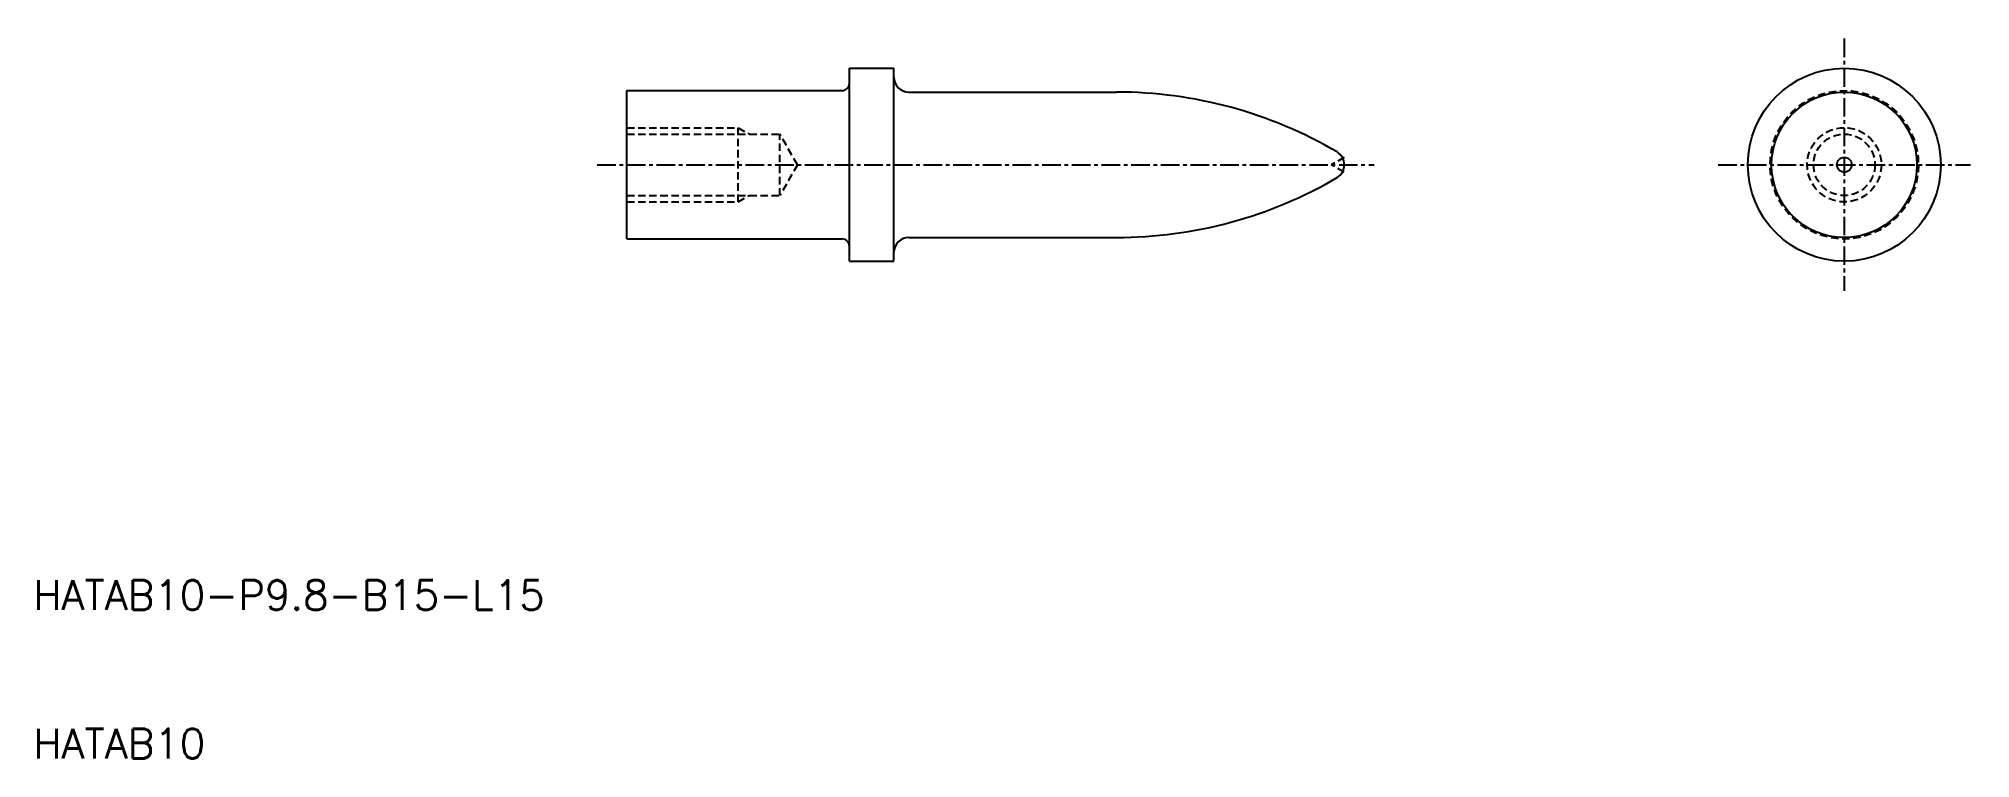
# Model space of a CAD drawing. Extents: x 10 to 141, y 10 to 58.
import ezdxf

# ---------------------------------------------------------------- set-up
doc = ezdxf.new("R2010")
doc.units = 0
doc.linetypes.add('CENTER', pattern=[2, 1.25, -0.25, 0.25, -0.25])
doc.linetypes.add('DASHED', pattern=[0.75, 0.5, -0.25])
doc.layers.get('0').update_dxf_attribs({"linetype": 'CONTINUOUS'})
doc.layers.add('CENTER', color=1, linetype='CENTER')
doc.styles.get("Standard").update_dxf_attribs({"font": 'txt.shx'})

msp = doc.modelspace()

# ---------------------------------------------------------------- linework, layer by layer
at = {"color": 7, "linetype": 'CONTINUOUS'}
for p, q in [((65, 43.5), (65, 56.5)), ((65, 56.5), (68, 56.5)), ((68, 43.5), (68, 56.5)), ((50, 45), (50, 55)), ((50, 55), (64.5, 55)), ((69, 54.9), (83, 54.9)), ((50, 45), (64.5, 45)), ((69, 45.1), (83, 45.1)), ((65, 43.5), (68, 43.5))]:
    msp.add_line(p, q, dxfattribs=at)
at = {"color": 3, "linetype": 'DASHED'}
for p, q in [((50, 52.5), (57.5, 52.5)), ((57.5, 47.5), (57.5, 52.5)), ((57.5, 52.5), (58.25, 52.07)), ((50, 52.07), (60.31, 52.07)), ((61.5, 50), (60.31, 52.07)), ((60.31, 47.93), (60.31, 52.07)), ((61.5, 50), (60.31, 47.93)), ((98.35, 50.5), (97.48, 50)), ((98.35, 49.5), (97.48, 50)), ((50, 47.93), (60.31, 47.93)), ((50, 47.5), (57.5, 47.5)), ((57.5, 47.5), (58.25, 47.93))]:
    msp.add_line(p, q, dxfattribs=at)
at = {"color": 7, "linetype": 'CONTINUOUS'}
for radius in [6.5, 4.9, 0.5]:
    msp.add_circle((132.06, 50), radius, dxfattribs=at)
at = {"color": 3, "linetype": 'DASHED'}
for radius in [5, 2.5, 2.07]:
    msp.add_circle((132.06, 50), radius, dxfattribs=at)
at = {"color": 7, "linetype": 'CONTINUOUS'}
for centre, radius, start, end in [((64.5, 55.5), 0.5, 270, 0), ((69, 55.9), 1, 180, 270), ((83, 25.5), 29.4, 59.6184, 90), ((97.36, 50), 1, 300.3816, 59.6184), ((83, 74.5), 29.4, 270, 300.3816), ((64.5, 44.5), 0.5, 0, 90), ((69, 44.1), 1, 90, 180)]:
    msp.add_arc(centre, radius, start, end, dxfattribs=at)
at = {"layer": 'CENTER', "color": 1, "linetype": 'CENTER'}
for p, q in [((132.06, 58.5), (132.06, 41.5)), ((48, 50), (100.36, 50)), ((123.56, 50), (140.56, 50))]:
    msp.add_line(p, q, dxfattribs=at)

# ---------------------------------------------------------------- texts
at = {"color": 7, "linetype": 'CONTINUOUS'}
for s, p in [('HATAB10-P9.8-B15-L15', (10, 20)), ('HATAB10 ', (10, 10))]:
    msp.add_text(s, height=2, dxfattribs=at).set_placement(p)

doc.saveas('drawing.dxf')
